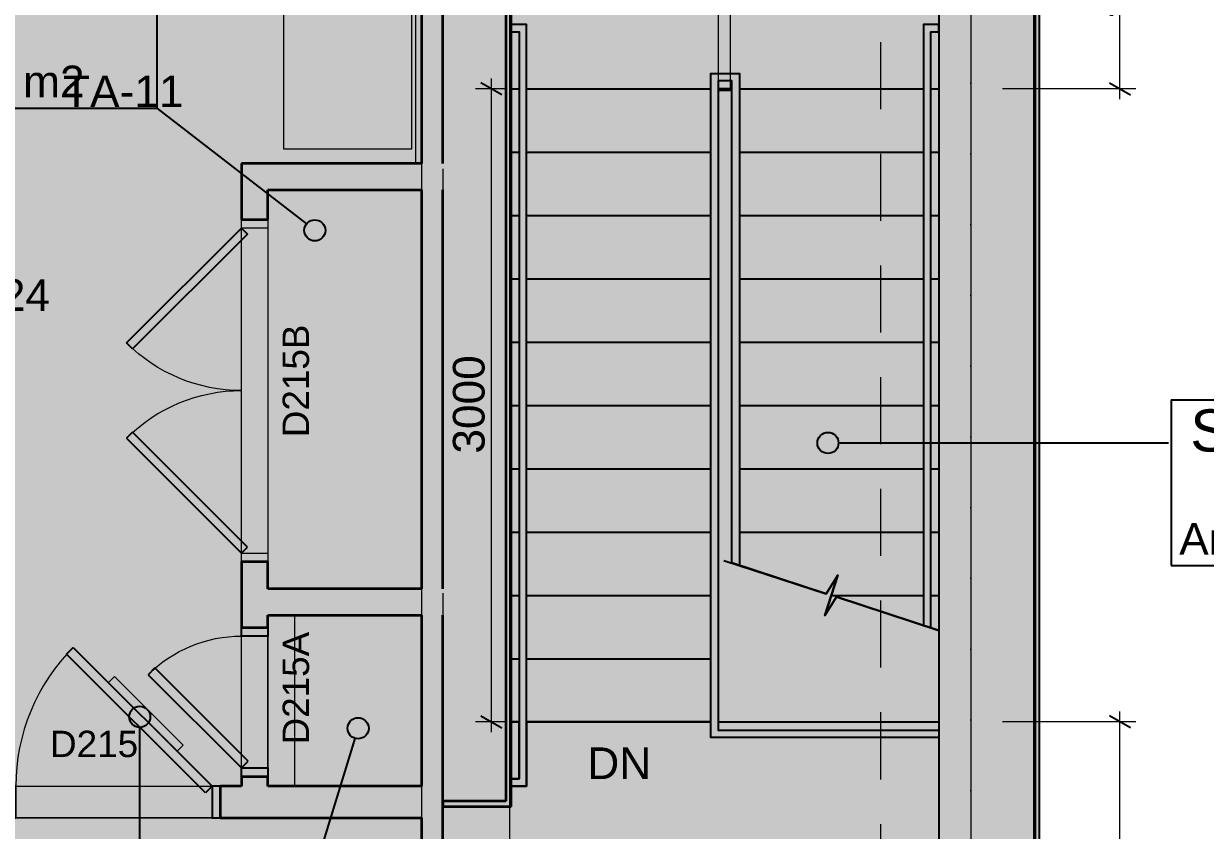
# Model space of a CAD drawing. Header units: millimetres. Extents: x -14278 to 103595, y -22378 to 34603.
# Drawn here: x 92406 to 98000, y -9831 to -6009 of the extents above; entities that cross this region are included whole.
import ezdxf
from ezdxf.enums import TextEntityAlignment as Align

# ---------------------------------------------------------------- set-up
doc = ezdxf.new("R2010")
doc.units = ezdxf.units.MM
doc.header["$MEASUREMENT"] = 0
for name, pattern in [('Dot & Dashed', [335.138881, 176.388884, -88.194442, 0, -70.555556]), ('Hidden Line', [195.611112, 141.111112, -54.5]), ('Long Dashed', [529.166651, 317.499995, -211.666656])]:
    doc.linetypes.add(name, pattern=pattern)
for name, color, linetype in [('A-Zz_20_10_90-T_TextFFEInternal', 7, 'Continuous'), ('A-Zz_60_50_80-P_MarkerSectionStairs', 7, 'Continuous'), ('New0', 7, 'Continuous'), ('NewA-Ee_25_10-M_WallsExternal', 7, 'Continuous'), ('NewA-Ee_25_10-M_WallsInternal', 7, 'Continuous'), ('NewA-Ee_30_10-M_Roofs', 7, 'Continuous'), ('NewA-Ee_30_40-M_Floors', 7, 'Continuous'), ('NewA-Ee_35_10-M_StairsInternal2D', 7, 'Continuous'), ('NewA-Ee_40_20-M_GeneralFFAndEInternalEquipment', 7, 'Continuous'), ('NewA-Ee_40_20-M_GeneralFFAndEInternalFixed', 7, 'Continuous'), ('NewA-Ee_40_20-M_GeneralFFAndEInternalMovable', 7, 'Continuous'), ('NewA-SL-M_SpacesInternal', 7, 'Continuous'), ('NewA-Ss_30_25-M_CeilingAndSoffitSystems', 7, 'Continuous'), ('NewA-Zz_20_10_90-T_TextFFEInternal', 7, 'Continuous'), ('NewA-Zz_20_10_90-T_TextStair', 7, 'Continuous'), ('NewA-Zz_20_20-D_DimensionDetail', 7, 'Continuous'), ('NewA-Zz_35_40_80-M_GridStructural', 7, 'Continuous'), ('NewA-Zz_50_10_90-P_BoundarySpace', 7, 'Continuous'), ('NewA-Zz_50_90_00-M_GrossInternal', 7, 'Continuous'), ('NewA-Zz_60_50_90-P_VoidOpening', 7, 'Continuous')]:
    doc.layers.add(name, color=color, linetype=linetype)
doc.styles.add('GENERATED_STYLE_1', font='')
doc.styles.get('GENERATED_STYLE_1').set_extended_font_data('Arial')
doc.dimstyles.new('GENERATED_STYLE__1', dxfattribs={"dimtxt": 150, "dimasz": 76, "dimexe": 0.18, "dimexo": 300, "dimgap": 0.09, "dimtad": 1, "dimdec": 0, "dimzin": 0, "dimdsep": 46, "dimtxsty": 'GENERATED_STYLE_1', "dimblk": 'ARROWHEAD_2', "dimblk1": 'ARROWHEAD_2', "dimblk2": 'ARROWHEAD_2', "dimcen": 0.09, "dimclrd": 6, "dimclre": 6, "dimclrt": 7, "dimazin": 0, "dimtfac": 1, "dimtdec": 4, "dimtmove": 0, "dimatfit": 3, "dimfxl": 0, "dimtolj": 1, "dimtzin": 0, "dimarcsym": 0})

# ---------------------------------------------------------------- blocks, each defined once
blk = doc.blocks.new('STAIR #2_218_29_2', base_point=(98534.6, -8144.1))
at = {"layer": 'NewA-SL-M_SpacesInternal', "color": 253, "linetype": 'Continuous', "lineweight": 13}
for p, q in [((94713.6, -5217.3), (94713.6, -9717.3)), ((96739.2, -5217.3), (94713.6, -5217.3)), ((96739.2, -11067), (96739.2, -5217.3)), ((94713.6, -9717.3), (94389.5, -9717.3)), ((94389.5, -9717.3), (94389.5, -11067)), ((94389.5, -11067), (96739.2, -11067))]:
    blk.add_line(p, q, dxfattribs=at)
at = {"layer": 'NewA-SL-M_SpacesInternal', "linetype": 'Continuous'}
for p, q in [((97838.5, -7790.6), (97838.5, -8104.8)), ((97838.5, -7790.6), (99230.7, -7790.6)), ((99230.7, -7790.6), (99230.7, -8104.8)), ((97838.5, -8104.8), (97838.5, -8340.6)), ((99230.7, -8104.8), (99230.7, -8340.6)), ((97838.5, -8340.6), (97838.5, -8576.3)), ((99230.7, -8340.6), (99230.7, -8576.3)), ((97838.5, -8576.3), (99230.7, -8576.3))]:
    blk.add_line(p, q, dxfattribs=at)
at = {"layer": 'NewA-SL-M_SpacesInternal', "color": 5, "lineweight": 70, "style": 'GENERATED_STYLE_1'}
for tag, height, p in [('ROOM_NAME', 200, (98534.6, -7836.3)), ('ROOM_NUMBER', 150, (98534.6, -8139.1)), ('adj_text', 150, (98534.6, -8374.8))]:
    blk.add_attdef(tag, text='', height=height, dxfattribs=at).set_placement(p, align=Align.TOP_CENTER)
blk = doc.blocks.new('Slab_29_2', base_point=(94289.5, -11216.8))
at = {"layer": 'NewA-Ee_30_40-M_Floors', "linetype": 'Continuous', "lineweight": 13}
blk.add_hatch(color=254, dxfattribs=at).paths.add_polyline_path([(94289.5, -11216.8), (94289.5, -4919.6), (96739.2, -4919.6), (96739.2, -2667.5), (62189.8, -2667.5), (62189.8, -11216.8)])
at = {"layer": 'NewA-Ee_30_40-M_Floors', "color": 6, "linetype": 'Continuous', "lineweight": 13, "flags": 128}
blk.add_lwpolyline([(94289.5, -11216.8), (62189.8, -11216.8), (62189.8, -2667.5), (96739.2, -2667.5), (96739.2, -4919.6), (94289.5, -4919.6)], close=True, dxfattribs=at)
blk = doc.blocks.new('BEDROOM_215_36_2', base_point=(91911.3, -3202.3))
at = {"layer": 'NewA-SL-M_SpacesInternal', "color": 253, "linetype": 'Continuous', "lineweight": 13}
for p, q in [((94289.5, -6670.9), (94289.5, -4819.6)), ((93437.1, -9621.9), (93437.1, -6670.9)), ((93437.1, -6670.9), (94289.5, -6670.9)), ((92159.1, -9621.9), (93437.1, -9621.9))]:
    blk.add_line(p, q, dxfattribs=at)
at = {"layer": 'NewA-SL-M_SpacesInternal', "color": 5, "lineweight": 70, "style": 'GENERATED_STYLE_1'}
for tag, height, p in [('ROOM_NAME', 200, (91911.3, -2894.4)), ('ROOM_NUMBER', 150, (91911.3, -3197.3)), ('adj_text', 150, (91911.3, -3433))]:
    blk.add_attdef(tag, text='', height=height, dxfattribs=at).set_placement(p, align=Align.TOP_CENTER)
blk = doc.blocks.new('HALL_217_37_2', base_point=(65773.5, -10381.3))
at = {"layer": 'NewA-SL-M_SpacesInternal', "color": 253, "linetype": 'Continuous', "lineweight": 13}
for p, q in [((94289.5, -9771.9), (66013.1, -9771.9)), ((94289.5, -11067), (94289.5, -9771.9))]:
    blk.add_line(p, q, dxfattribs=at)
at = {"layer": 'NewA-SL-M_SpacesInternal', "color": 5, "lineweight": 70, "style": 'GENERATED_STYLE_1'}
for tag, height, p in [('ROOM_NAME', 200, (65773.5, -10073.5)), ('ROOM_NUMBER', 150, (65773.5, -10376.3)), ('adj_text', 150, (65773.5, -10612.1))]:
    blk.add_attdef(tag, text='', height=height, dxfattribs=at).set_placement(p, align=Align.TOP_CENTER)
blk = doc.blocks.new('CUPBOARD 1_215B_56_2', base_point=(92094.3, -5976.8))
at = {"layer": 'NewA-SL-M_SpacesInternal', "linetype": 'Continuous'}
for p, q in [((91152.6, -5623.2), (91152.6, -5937.5)), ((91152.6, -5623.2), (93035.9, -5623.2)), ((93035.9, -5623.2), (93035.9, -5937.5)), ((91152.6, -5937.5), (91152.6, -6173.2)), ((93035.9, -5937.5), (93035.9, -6173.2)), ((91152.6, -6173.2), (91152.6, -6409)), ((93035.9, -6173.2), (93035.9, -6409)), ((91152.6, -6409), (93035.9, -6409))]:
    blk.add_line(p, q, dxfattribs=at)
at = {"layer": 'NewA-SL-M_SpacesInternal', "color": 253, "linetype": 'Continuous', "lineweight": 13}
for p, q in [((93562.1, -6795.9), (93562.1, -8686.3)), ((94289.5, -6795.9), (93562.1, -6795.9)), ((94289.5, -8686.3), (94289.5, -6795.9)), ((93562.1, -8686.3), (94289.5, -8686.3))]:
    blk.add_line(p, q, dxfattribs=at)
at = {"layer": 'NewA-SL-M_SpacesInternal', "color": 5, "lineweight": 70, "style": 'GENERATED_STYLE_1'}
for tag, height, p in [('ROOM_NAME', 200, (92094.3, -5669)), ('ROOM_NUMBER', 150, (92094.3, -5971.8)), ('adj_text', 150, (92094.3, -6207.5))]:
    blk.add_attdef(tag, text='', height=height, dxfattribs=at).set_placement(p, align=Align.TOP_CENTER)
blk = doc.blocks.new('CUPBOARD 2_215A_61_2', base_point=(92838, -10385.8))
at = {"layer": 'NewA-SL-M_SpacesInternal', "color": 253, "linetype": 'Continuous', "lineweight": 13}
for p, q in [((93562.1, -8811.3), (93562.1, -9621.9)), ((94289.5, -8811.3), (93562.1, -8811.3)), ((94289.5, -9621.9), (94289.5, -8811.3)), ((93562.1, -9621.9), (94289.5, -9621.9))]:
    blk.add_line(p, q, dxfattribs=at)
at = {"layer": 'NewA-SL-M_SpacesInternal', "linetype": 'Continuous'}
for p, q in [((91896.4, -10032.2), (91896.4, -10346.5)), ((91896.4, -10032.2), (93779.6, -10032.2)), ((93779.6, -10032.2), (93779.6, -10346.5)), ((91896.4, -10346.5), (91896.4, -10582.2)), ((93779.6, -10346.5), (93779.6, -10582.2)), ((91896.4, -10582.2), (91896.4, -10817.9)), ((93779.6, -10582.2), (93779.6, -10817.9)), ((91896.4, -10817.9), (93779.6, -10817.9))]:
    blk.add_line(p, q, dxfattribs=at)
at = {"layer": 'NewA-SL-M_SpacesInternal', "color": 5, "lineweight": 70, "style": 'GENERATED_STYLE_1'}
for tag, height, p in [('ROOM_NAME', 200, (92838, -10077.9)), ('ROOM_NUMBER', 150, (92838, -10380.8)), ('adj_text', 150, (92838, -10616.5))]:
    blk.add_attdef(tag, text='', height=height, dxfattribs=at).set_placement(p, align=Align.TOP_CENTER)
blk = doc.blocks.new('Slab_45_2', base_point=(90386.5, -2667.5))
at = {"layer": 'NewA-Ss_30_25-M_CeilingAndSoffitSystems', "linetype": 'Continuous', "lineweight": 0}
blk.add_hatch(color=255, dxfattribs=at).paths.add_polyline_path([(90386.5, -2667.5), (90386.5, -6670.9), (92159.1, -6670.9), (92159.1, -9621.9), (93437.1, -9621.9), (93437.1, -6670.9), (94263.2, -6670.9), (94263.2, -4819.6), (96739.2, -4819.6), (96739.2, -2667.5)])
at = {"layer": 'NewA-Ss_30_25-M_CeilingAndSoffitSystems', "color": 6, "linetype": 'Continuous', "lineweight": 13, "flags": 128}
blk.add_lwpolyline([(90386.5, -2667.5), (90386.5, -6670.9), (92159.1, -6670.9), (92159.1, -9621.9), (93437.1, -9621.9), (93437.1, -6670.9), (94263.2, -6670.9), (94263.2, -4819.6), (96739.2, -4819.6), (96739.2, -2667.5)], close=True, dxfattribs=at)
blk = doc.blocks.new('Slab_46_2', base_point=(94289.5, -11067))
at = {"layer": 'NewA-Ss_30_25-M_CeilingAndSoffitSystems', "linetype": 'Continuous', "lineweight": 0}
blk.add_hatch(color=255, dxfattribs=at).paths.add_polyline_path([(94289.5, -11067), (94289.5, -9771.9), (66013.1, -9771.9), (66013.1, -7311.2), (64712.5, -7311.2), (64712.5, -11072.4)])
at = {"layer": 'NewA-Ss_30_25-M_CeilingAndSoffitSystems', "color": 6, "linetype": 'Continuous', "lineweight": 13, "flags": 128}
blk.add_lwpolyline([(94289.5, -11067), (64712.5, -11072.4), (64712.5, -7311.2), (66013.1, -7311.2), (66013.1, -9771.9), (94289.5, -9771.9)], close=True, dxfattribs=at)
blk = doc.blocks.new('Slab_47_2', base_point=(96739.2, -11067))
at = {"layer": 'NewA-Ss_30_25-M_CeilingAndSoffitSystems', "linetype": 'Continuous', "lineweight": 0}
blk.add_hatch(color=255, dxfattribs=at).paths.add_polyline_path([(96739.2, -11067), (96739.2, -5217.3), (94707.7, -5217.3), (94707.7, -9939.7), (94389.5, -9939.7), (94389.5, -11067)])
at = {"layer": 'NewA-Ss_30_25-M_CeilingAndSoffitSystems', "color": 6, "linetype": 'Continuous', "lineweight": 13, "flags": 128}
blk.add_lwpolyline([(96739.2, -11067), (94389.5, -11067), (94389.5, -9939.7), (94707.7, -9939.7), (94707.7, -5217.3), (96739.2, -5217.3)], close=True, dxfattribs=at)
blk = doc.blocks.new('Slab_49_2', base_point=(95695.7, -5217.3))
at = {"layer": 'NewA-Ee_30_40-M_Floors', "linetype": 'Continuous', "lineweight": 13}
blk.add_hatch(color=254, dxfattribs=at).paths.add_polyline_path([(95695.7, -5217.3), (95695.7, -6327.4), (95751.2, -6327.4), (95751.2, -5217.3)])
at = {"layer": 'NewA-Ee_30_40-M_Floors', "color": 6, "linetype": 'Continuous', "lineweight": 13, "flags": 128}
blk.add_lwpolyline([(95695.7, -5217.3), (95751.2, -5217.3), (95751.2, -6327.4), (95695.7, -6327.4)], close=True, dxfattribs=at)
blk = doc.blocks.new('Slab_55_2', base_point=(94289.5, -6795.9))
at = {"layer": 'NewA-Ss_30_25-M_CeilingAndSoffitSystems', "linetype": 'Continuous', "lineweight": 0}
blk.add_hatch(color=255, dxfattribs=at).paths.add_polyline_path([(94289.5, -6795.9), (93562.1, -6795.9), (93562.1, -8686.3), (94289.5, -8686.3)])
at = {"layer": 'NewA-Ss_30_25-M_CeilingAndSoffitSystems', "color": 6, "linetype": 'Continuous', "lineweight": 13, "flags": 128}
blk.add_lwpolyline([(94289.5, -6795.9), (93562.1, -6795.9), (93562.1, -8686.3), (94289.5, -8686.3)], close=True, dxfattribs=at)
blk = doc.blocks.new('Slab_56_2', base_point=(93562.1, -8811.3))
at = {"layer": 'NewA-Ss_30_25-M_CeilingAndSoffitSystems', "linetype": 'Continuous', "lineweight": 0}
blk.add_hatch(color=255, dxfattribs=at).paths.add_polyline_path([(93562.1, -8811.3), (93562.1, -9621.9), (94289.5, -9621.9), (94289.5, -8811.3)])
at = {"layer": 'NewA-Ss_30_25-M_CeilingAndSoffitSystems', "color": 6, "linetype": 'Continuous', "lineweight": 13, "flags": 128}
blk.add_lwpolyline([(93562.1, -8811.3), (94289.5, -8811.3), (94289.5, -9621.9), (93562.1, -9621.9)], close=True, dxfattribs=at)
blk = doc.blocks.new('Wall_70_2', base_point=(96889.5, -2517.3))
at = {"layer": 'NewA-Ee_25_10-M_WallsExternal', "linetype": 'Continuous', "lineweight": 13}
for points in [[(96889.5, -2517.3), (96889.5, -11217.3), (97189.6, -11517.3), (97189.6, -2217.2)], [(97194.3, -2212.5), (97194.3, -11522.1), (97214.4, -11542.2), (97214.4, -2192.3)], [(96819.1, -2587.6), (96819.1, -11146.9), (96889.5, -11217.3), (96889.5, -2517.3)], [(96755.6, -2651.1), (96755.6, -11083.4), (96819.1, -11146.9), (96819.1, -2587.6)], [(96739.2, -2667.5), (96739.2, -11067), (96755.6, -11083.4), (96755.6, -2651.1)]]:
    blk.add_hatch(color=6, dxfattribs=at).paths.add_polyline_path(points)
at = {"layer": 'NewA-Ee_25_10-M_WallsExternal', "color": 92, "linetype": 'Continuous', "lineweight": 35}
blk.add_line((97189.6, -2217.2), (97189.6, -11517.3), dxfattribs=at)
at = {"layer": 'NewA-Ee_25_10-M_WallsExternal', "linetype": 'Continuous'}
blk.add_line((97194.3, -2212.5), (97194.3, -11522.1), dxfattribs=at)
at = {"layer": 'NewA-Ee_25_10-M_WallsExternal', "linetype": 'Continuous', "flags": 128}
for points in [[(97214.4, -11542.2), (97214.4, -2192.3)], [(96739.2, -4919.6), (96739.2, -11067)]]:
    blk.add_lwpolyline(points, dxfattribs=at)
blk = doc.blocks.new('Door 19_8')
at = {"layer": 'NewA-Ee_25_10-M_WallsInternal', "linetype": 'Continuous', "lineweight": 13}
for points in [[(-192.6, 657.6), (-224.4, 625.8), (433.2, -31.8), (465, 0)], [(-465, -150), (-465, 0), (-505, 0), (-505, -150)], [(505, -150), (505, 0), (465, 0), (465, -150)]]:
    blk.add_hatch(color=255, dxfattribs=at).paths.add_polyline_path(points)
at = {"layer": 'NewA-Ee_25_10-M_WallsInternal', "linetype": 'Continuous'}
for p, q in [((-224.4, 625.8), (-192.6, 657.6)), ((433.2, -31.8), (-224.4, 625.8)), ((-192.6, 657.6), (465, 0)), ((-465, 0), (-505, 0)), ((-505, 0), (-505, -150)), ((-465, -150), (-465, 0)), ((465, 0), (433.2, -31.8)), ((505, 0), (465, 0)), ((465, 0), (465, -150)), ((505, -150), (505, 0)), ((-505, -150), (-465, -150)), ((465, -150), (505, -150))]:
    blk.add_line(p, q, dxfattribs=at)
at = {"layer": 'NewA-Ee_25_10-M_WallsInternal', "color": 92, "linetype": 'Continuous', "lineweight": 35}
for p, q in [((-505, -150), (-505, 0)), ((505, -150), (505, 0))]:
    blk.add_line(p, q, dxfattribs=at)
at = {"layer": 'NewA-Ee_25_10-M_WallsInternal', "color": 6, "linetype": 'Continuous', "lineweight": 13}
blk.add_arc((465, 0), 930, 135, 180, dxfattribs=at)
blk = doc.blocks.new('D Marker 19')
at = {"layer": 'NewA-Ee_25_10-M_WallsInternal', "style": 'GENERATED_STYLE_1'}
blk.add_attdef('AC_WIDO_ID', text='', height=125, dxfattribs=at).set_placement((-262.1, 94.8), align=Align.BOTTOM_LEFT)
blk = doc.blocks.new('Wall_85_2', base_point=(66013.1, -9771.9))
at = {"layer": 'NewA-Ee_25_10-M_WallsInternal', "linetype": 'Continuous', "lineweight": 13}
blk.add_hatch(color=6, dxfattribs=at).paths.add_polyline_path([(93338.4, -9771.9), (94289.5, -9771.9), (94289.5, -9621.9), (93338.4, -9621.9)])
at = {"layer": 'NewA-Ee_25_10-M_WallsInternal', "color": 92, "linetype": 'Continuous', "lineweight": 35}
blk.add_line((93338.4, -9771.9), (93338.4, -9621.9), dxfattribs=at)
at = {"layer": 'NewA-Ee_25_10-M_WallsInternal', "color": 92, "linetype": 'Continuous', "lineweight": 35, "flags": 128}
for points in [[(93437.1, -9621.9), (93338.4, -9621.9)], [(94289.5, -9621.9), (93562.1, -9621.9)], [(93338.4, -9771.9), (94289.5, -9771.9)]]:
    blk.add_lwpolyline(points, dxfattribs=at)
at = {"layer": 'NewA-Ee_25_10-M_WallsInternal', "linetype": 'Continuous', "zscale": 1000}
blk.add_blockref('Door 19_8', (92833.4, -9621.9), dxfattribs=at)
at = {"layer": 'NewA-Ee_25_10-M_WallsInternal'}
ref = blk.add_blockref('D Marker 19', (92833.4, -9621.9), dxfattribs=at)
ref.add_attrib('AC_WIDO_ID', 'D215', dxfattribs={"color": 7, "height": 125, "style": 'GENERATED_STYLE_1'}).set_placement((92530.5, -9521.4), align=Align.BOTTOM_LEFT)
blk = doc.blocks.new('Wall_86_2', base_point=(94389.5, -6670.9))
at = {"layer": 'NewA-Ee_25_10-M_WallsInternal', "linetype": 'Continuous', "lineweight": 13}
blk.add_hatch(color=6, dxfattribs=at).paths.add_polyline_path([(93437.1, -6670.9), (93562.1, -6795.9), (94289.5, -6795.9), (94289.5, -6670.9)])
at = {"layer": 'NewA-Ee_25_10-M_WallsInternal', "color": 92, "linetype": 'Continuous', "lineweight": 35, "flags": 128}
for points in [[(94289.5, -6670.9), (93437.1, -6670.9)], [(93562.1, -6795.9), (94289.5, -6795.9)]]:
    blk.add_lwpolyline(points, dxfattribs=at)
blk = doc.blocks.new('Door 19_11')
at = {"layer": 'NewA-Ee_25_10-M_WallsInternal', "linetype": 'Continuous', "lineweight": 13}
for points in [[(-129.4, 441.9), (-161.3, 410.1), (280.7, -31.8), (312.5, 0)], [(-312.5, -125), (-312.5, 0), (-352.5, 0), (-352.5, -125)], [(352.5, -125), (352.5, 0), (312.5, 0), (312.5, -125)]]:
    blk.add_hatch(color=255, dxfattribs=at).paths.add_polyline_path(points)
at = {"layer": 'NewA-Ee_25_10-M_WallsInternal', "linetype": 'Continuous'}
for p, q in [((-161.3, 410.1), (-129.4, 441.9)), ((280.7, -31.8), (-161.3, 410.1)), ((-129.4, 441.9), (312.5, 0)), ((-312.5, 0), (-352.5, 0)), ((-352.5, 0), (-352.5, -125)), ((-312.5, -125), (-312.5, 0)), ((312.5, 0), (280.7, -31.8)), ((352.5, 0), (312.5, 0)), ((312.5, 0), (312.5, -125)), ((352.5, -125), (352.5, 0)), ((-352.5, -125), (-312.5, -125)), ((312.5, -125), (352.5, -125))]:
    blk.add_line(p, q, dxfattribs=at)
at = {"layer": 'NewA-Ee_25_10-M_WallsInternal', "color": 92, "linetype": 'Continuous', "lineweight": 35}
for p, q in [((-352.5, 0), (-352.5, -125)), ((352.5, 0), (352.5, -125))]:
    blk.add_line(p, q, dxfattribs=at)
at = {"layer": 'NewA-Ee_25_10-M_WallsInternal', "color": 6, "linetype": 'Continuous', "lineweight": 13}
blk.add_arc((312.5, 0), 625, 135, 180, dxfattribs=at)
blk = doc.blocks.new('Double Door 19')
at = {"layer": 'NewA-Ee_25_10-M_WallsInternal', "linetype": 'Continuous', "lineweight": 13}
for points in [[(-225.5, 544.5), (-770, 0), (-741.7, -28.3), (-197.2, 516.2)], [(225.5, 544.5), (197.2, 516.2), (741.7, -28.3), (770, 0)]]:
    blk.add_hatch(color=255, dxfattribs=at).paths.add_polyline_path(points)
at = {"layer": 'NewA-Ee_25_10-M_WallsInternal', "linetype": 'Continuous', "lineweight": 0}
for points in [[(-770, -125), (-770, 0), (-810, 0), (-810, -125)], [(810, -125), (810, 0), (770, 0), (770, -125)]]:
    blk.add_hatch(color=255, dxfattribs=at).paths.add_polyline_path(points)
at = {"layer": 'NewA-Ee_25_10-M_WallsInternal', "linetype": 'Continuous'}
for p, q in [((-225.5, 544.5), (-770, 0)), ((-741.7, -28.3), (-197.2, 516.2)), ((-197.2, 516.2), (-225.5, 544.5)), ((197.2, 516.2), (225.5, 544.5)), ((741.7, -28.3), (197.2, 516.2)), ((225.5, 544.5), (770, 0)), ((-770, 0), (-741.7, -28.3)), ((770, 0), (741.7, -28.3))]:
    blk.add_line(p, q, dxfattribs=at)
at = {"layer": 'NewA-Ee_25_10-M_WallsInternal', "color": 24, "linetype": 'Continuous', "lineweight": 13}
for p, q in [((-770, 0), (-810, 0)), ((-810, 0), (-810, -125)), ((-770, -125), (-770, 0)), ((810, 0), (770, 0)), ((770, 0), (770, -125)), ((810, -125), (810, 0)), ((-810, -125), (-770, -125)), ((770, -125), (810, -125))]:
    blk.add_line(p, q, dxfattribs=at)
at = {"layer": 'NewA-Ee_25_10-M_WallsInternal', "color": 92, "linetype": 'Continuous', "lineweight": 35}
for p, q in [((-810, 0), (-810, -125)), ((810, 0), (810, -125))]:
    blk.add_line(p, q, dxfattribs=at)
at = {"layer": 'NewA-Ee_25_10-M_WallsInternal', "color": 6, "linetype": 'Continuous', "lineweight": 13}
for centre, start, end in [((-770, 0), 0, 45), ((770, 0), 135, 180)]:
    blk.add_arc(centre, 770, start, end, dxfattribs=at)
blk = doc.blocks.new('Wall_111_2', base_point=(93437.1, -6670.9))
at = {"layer": 'NewA-Ee_25_10-M_WallsInternal', "linetype": 'Continuous', "lineweight": 13}
for points in [[(93437.1, -6670.9), (93437.1, -6937.1), (93562.1, -6937.1), (93562.1, -6795.9)], [(93437.1, -8870.4), (93562.1, -8870.4), (93562.1, -8557.1), (93437.1, -8557.1)], [(93437.1, -9621.9), (93562.1, -9621.9), (93562.1, -9575.4), (93437.1, -9575.4)]]:
    blk.add_hatch(color=6, dxfattribs=at).paths.add_polyline_path(points)
at = {"layer": 'NewA-Ee_25_10-M_WallsInternal', "color": 92, "linetype": 'Continuous', "lineweight": 35}
for p, q in [((93437.1, -6937.1), (93562.1, -6937.1)), ((93437.1, -8557.1), (93562.1, -8557.1)), ((93437.1, -8870.4), (93562.1, -8870.4)), ((93437.1, -9575.4), (93562.1, -9575.4))]:
    blk.add_line(p, q, dxfattribs=at)
at = {"layer": 'NewA-Ee_25_10-M_WallsInternal', "color": 92, "linetype": 'Continuous', "lineweight": 35, "flags": 128}
for points in [[(93437.1, -6670.9), (93437.1, -6937.1)], [(93562.1, -6937.1), (93562.1, -6795.9)], [(93437.1, -8557.1), (93437.1, -8870.4)], [(93562.1, -8686.3), (93562.1, -8557.1)], [(93562.1, -8870.4), (93562.1, -8811.3)], [(93437.1, -9575.4), (93437.1, -9621.9)], [(93562.1, -9621.9), (93562.1, -9575.4)]]:
    blk.add_lwpolyline(points, dxfattribs=at)
at = {"layer": 'NewA-Ee_25_10-M_WallsInternal', "linetype": 'Continuous', "xscale": -1, "zscale": 1000, "rotation": 90}
for name, p in [('Double Door 19', (93437.1, -7747.1)), ('Door 19_11', (93437.1, -9222.9))]:
    blk.add_blockref(name, p, dxfattribs=at)
at = {"layer": 'NewA-Ee_25_10-M_WallsInternal'}
ref = blk.add_blockref('D Marker 19', (93562.1, -7747.1), dxfattribs=dict(at, rotation=270))
ref.add_attrib('AC_WIDO_ID', 'D215B', dxfattribs={"color": 7, "height": 125, "rotation": 90, "style": 'GENERATED_STYLE_1'}).set_placement((93794.3, -7968.4), align=Align.BOTTOM_LEFT)
ref = blk.add_blockref('D Marker 19', (93562.1, -9222.9), dxfattribs=dict(at, rotation=270))
ref.add_attrib('AC_WIDO_ID', 'D215A', dxfattribs={"color": 7, "height": 125, "rotation": 90, "style": 'GENERATED_STYLE_1'}).set_placement((93794.3, -9424.1), align=Align.BOTTOM_LEFT)
blk = doc.blocks.new('Wall_112_2', base_point=(93437.1, -8686.3))
at = {"layer": 'NewA-Ee_25_10-M_WallsInternal', "linetype": 'Continuous', "lineweight": 13}
blk.add_hatch(color=6, dxfattribs=at).paths.add_polyline_path([(93562.1, -8686.3), (93562.1, -8811.3), (94289.5, -8811.3), (94289.5, -8686.3)])
at = {"layer": 'NewA-Ee_25_10-M_WallsInternal', "color": 92, "linetype": 'Continuous', "lineweight": 35, "flags": 128}
for points in [[(94289.5, -8686.3), (93562.1, -8686.3)], [(93562.1, -8811.3), (94289.5, -8811.3)]]:
    blk.add_lwpolyline(points, dxfattribs=at)
blk = doc.blocks.new('Wall_113_2', base_point=(94289.5, -11217.3))
at = {"layer": 'NewA-Ee_25_10-M_WallsInternal', "linetype": 'Continuous', "lineweight": 13}
blk.add_hatch(color=6, dxfattribs=at).paths.add_polyline_path([(94389.5, -4919.6), (94289.5, -4819.6), (94289.5, -10012.2), (94389.5, -10012.2)])
at = {"layer": 'NewA-Ee_25_10-M_WallsInternal', "color": 92, "linetype": 'Continuous', "lineweight": 35, "flags": 128}
for points in [[(94289.5, -4819.6), (94289.5, -6670.9)], [(94389.5, -6670.9), (94389.5, -4919.6)], [(94289.5, -6795.9), (94289.5, -8686.3)], [(94389.5, -8686.3), (94389.5, -6795.9)], [(94289.5, -8811.3), (94289.5, -9621.9)], [(94389.5, -10012.2), (94389.5, -8811.3)], [(94289.5, -9771.9), (94289.5, -10012.2)]]:
    blk.add_lwpolyline(points, dxfattribs=at)
blk = doc.blocks.new('Wall_134_2', base_point=(94713.6, -5217.3))
at = {"layer": 'NewA-Ee_25_10-M_WallsInternal', "linetype": 'Continuous', "lineweight": 13}
blk.add_hatch(color=6, dxfattribs=at).paths.add_polyline_path([(94688.6, -5192.3), (94688.6, -9692.3), (94713.6, -9717.3), (94713.6, -5217.3)])
at = {"layer": 'NewA-Ee_25_10-M_WallsInternal', "color": 92, "linetype": 'Continuous', "lineweight": 35, "flags": 128}
for points in [[(94688.6, -5192.3), (94688.6, -9692.3)], [(94713.6, -9717.3), (94713.6, -5217.3)]]:
    blk.add_lwpolyline(points, dxfattribs=at)
blk = doc.blocks.new('Wall_135_2', base_point=(94713.6, -9717.3))
at = {"layer": 'NewA-Ee_25_10-M_WallsInternal', "linetype": 'Continuous', "lineweight": 13}
blk.add_hatch(color=6, dxfattribs=at).paths.add_polyline_path([(94688.6, -9692.3), (94389.5, -9692.3), (94389.5, -9717.3), (94713.6, -9717.3)])
at = {"layer": 'NewA-Ee_25_10-M_WallsInternal', "color": 92, "linetype": 'Continuous', "lineweight": 35, "flags": 128}
for points in [[(94688.6, -9692.3), (94389.5, -9692.3)], [(94389.5, -9692.3), (94389.5, -9717.3)], [(94389.5, -9717.3), (94713.6, -9717.3)]]:
    blk.add_lwpolyline(points, dxfattribs=at)
blk = doc.blocks.new('Standard grid marker')
at = {"layer": 'NewA-Zz_35_40_80-M_GridStructural', "color": 6, "linetype": 'Dot & Dashed', "lineweight": 13}
blk.add_line((1000, 0), (18130.8, 0), dxfattribs=at)
at = {"layer": 'NewA-Zz_35_40_80-M_GridStructural', "style": 'GENERATED_STYLE_1'}
blk.add_attdef('AC_MarkerText_1', text='', height=250, rotation=90, dxfattribs=at).set_placement((-250, 14.3), align=Align.MIDDLE_CENTER)
blk = doc.blocks.new('Standard grid marker_3')
at = {"layer": 'NewA-Zz_35_40_80-M_GridStructural', "color": 6, "linetype": 'Dot & Dashed', "lineweight": 13}
blk.add_line((0, 0), (19130.8, 0), dxfattribs=at)
blk = doc.blocks.new('Wardrobe 19')
at = {"layer": 'NewA-Ee_40_20-M_GeneralFFAndEInternalMovable', "color": 1, "linetype": 'Continuous', "lineweight": 18}
for p, q in [((1059.4, 604.8), (0, 604.8)), ((0, 604.8), (0, 0)), ((1059.4, 0), (1059.4, 604.8)), ((0, 0), (1059.4, 0))]:
    blk.add_line(p, q, dxfattribs=at)
blk = doc.blocks.new('Shelves 20')
at = {"layer": 'NewA-Ee_40_20-M_GeneralFFAndEInternalFixed', "color": 6, "linetype": 'Continuous', "lineweight": 13}
for p, q in [((405.4, 0), (-405.4, 0)), ((405.4, -600), (405.4, 0)), ((-405.4, 0), (-405.4, -600)), ((-405.4, -600), (405.4, -600))]:
    blk.add_line(p, q, dxfattribs=at)
blk = doc.blocks.new('Mirror 19_4')
at = {"layer": 'NewA-Ee_40_20-M_GeneralFFAndEInternalEquipment', "color": 1, "linetype": 'Continuous', "lineweight": 18}
for p, q in [((460, 40), (0, 40)), ((0, 40), (0, 0)), ((460, 40), (0, 40)), ((0, 40), (0, 0)), ((0, 0), (460, 0)), ((0, 0), (460, 0)), ((460, 0), (460, 40)), ((460, 0), (460, 40))]:
    blk.add_line(p, q, dxfattribs=at)
blk = doc.blocks.new('Beam_16_2', base_point=(96889.5, -11217.3))
at = {"layer": 'NewA-Ee_30_10-M_Roofs', "color": 6, "linetype": 'Hidden Line', "lineweight": 13}
blk.add_line((96889.5, -2517.3), (96889.5, -11217.3), dxfattribs=at)
blk = doc.blocks.new('Line_64_2', base_point=(96213.6, -7995.3))
at = {"layer": 'NewA-Zz_50_10_90-P_BoundarySpace', "linetype": 'Continuous'}
blk.add_hatch(color=256, dxfattribs=at).paths.add_polyline_path([(96263.6, -7995.3), (96259.8, -7976.2), (96248.9, -7959.9), (96232.7, -7949.1), (96213.6, -7945.3), (96194.5, -7949.1), (96178.2, -7959.9), (96167.4, -7976.2), (96163.6, -7995.3), (96167.4, -8014.4), (96178.2, -8030.7), (96194.5, -8041.5), (96213.6, -8045.3), (96232.7, -8041.5), (96248.9, -8030.7), (96259.8, -8014.4)])
blk.add_line((96263.6, -7995.3), (97825.4, -7995.3), dxfattribs=at)
blk.add_circle((96213.6, -7995.3), 50, dxfattribs=at)
blk = doc.blocks.new('Line_132_2', base_point=(92955.5, -9977.4))
at = {"layer": 'NewA-Zz_20_10_90-T_TextFFEInternal', "linetype": 'Continuous'}
blk.add_hatch(color=256, dxfattribs=at).paths.add_polyline_path([(93005.5, -9293.1), (93001.7, -9274), (92990.9, -9257.7), (92974.7, -9246.9), (92955.5, -9243.1), (92936.4, -9246.9), (92920.2, -9257.7), (92909.3, -9274), (92905.5, -9293.1), (92909.3, -9312.2), (92920.2, -9328.4), (92936.4, -9339.3), (92955.5, -9343.1), (92974.7, -9339.3), (92990.9, -9328.4), (93001.7, -9312.2)])
blk.add_line((92955.5, -9977.4), (92955.5, -9343.1), dxfattribs=at)
blk.add_circle((92955.5, -9293.1), 50, dxfattribs=at)
blk = doc.blocks.new('Line_177_2', base_point=(93779.6, -10032.2))
at = {"layer": 'NewA-Zz_50_10_90-P_BoundarySpace', "linetype": 'Continuous'}
blk.add_hatch(color=256, dxfattribs=at).paths.add_polyline_path([(94039.2, -9347.3), (94035.4, -9328.1), (94024.6, -9311.9), (94008.3, -9301.1), (93989.2, -9297.3), (93970.1, -9301.1), (93953.8, -9311.9), (93943, -9328.1), (93939.2, -9347.3), (93943, -9366.4), (93953.8, -9382.6), (93970.1, -9393.5), (93989.2, -9397.3), (94008.3, -9393.5), (94024.6, -9382.6), (94035.4, -9366.4)])
blk.add_line((93779.6, -10032.2), (93974.6, -9395.1), dxfattribs=at)
blk.add_circle((93989.2, -9347.3), 50, dxfattribs=at)
blk = doc.blocks.new('Line_185_2', base_point=(93035.9, -6409))
at = {"layer": 'NewA-Zz_50_10_90-P_BoundarySpace', "linetype": 'Continuous'}
blk.add_hatch(color=256, dxfattribs=at).paths.add_polyline_path([(93834.2, -6988.2), (93830.4, -6969), (93819.5, -6952.8), (93803.3, -6942), (93784.2, -6938.2), (93765, -6942), (93748.8, -6952.8), (93738, -6969), (93734.2, -6988.2), (93738, -7007.3), (93748.8, -7023.5), (93765, -7034.4), (93784.2, -7038.2), (93803.3, -7034.4), (93819.5, -7023.5), (93830.4, -7007.3)])
blk.add_line((93035.9, -6409), (93744.6, -6957.6), dxfattribs=at)
blk.add_circle((93784.2, -6988.2), 50, dxfattribs=at)
blk = doc.blocks.new('*D1045', base_point=(62039.5, -17767.3))
at = {"layer": 'NewA-Zz_20_20-D_DimensionDetail', "linetype": 'Continuous'}
for p, q in [((97646, -5246.1), (97546, -5188.4)), ((97546, -6288.4), (97646, -6346.1))]:
    blk.add_line(p, q, dxfattribs=at)
at = {"layer": 'NewA-Zz_20_20-D_DimensionDetail', "color": 6, "linetype": 'Continuous', "lineweight": 13}
for p, q in [((97596, -5217.3), (97596, -5168.4)), ((97671, -5217.3), (97039.2, -5217.3)), ((97596, -6317.3), (97596, -5217.3)), ((97671, -6317.3), (97039.2, -6317.3)), ((97596, -6366.2), (97596, -6317.3))]:
    blk.add_line(p, q, dxfattribs=at)
at = {"layer": 'NewA-Zz_20_20-D_DimensionDetail', "insert": (97566, -5988.4), "char_height": 150, "attachment_point": 7, "rotation": 90, "style": 'GENERATED_STYLE_1'}
blk.add_mtext('\\A1;{\\fArial|b0|i0|c0|p34;1100}', dxfattribs=at)
blk = doc.blocks.new('ARROWHEAD_2')
at = {"color": 0, "linetype": 'Continuous', "lineweight": 0}
for p, q in [((0, 0), (-1, 0)), ((-0.378, -0.655), (0.378, 0.655))]:
    blk.add_line(p, q, dxfattribs=at)
blk = doc.blocks.new('*D1046', base_point=(62039.5, -17767.3))
at = {"layer": 'NewA-Zz_20_20-D_DimensionDetail', "color": 6, "linetype": 'Continuous', "lineweight": 13}
for p, q in [((94695, -6317.3), (94545, -6317.3)), ((94620, -6317.3), (94620, -6268.4)), ((94620, -9317.1), (94620, -6317.3)), ((94695, -9317.1), (94545, -9317.1)), ((94620, -9366), (94620, -9317.1))]:
    blk.add_line(p, q, dxfattribs=at)
at = {"layer": 'NewA-Zz_20_20-D_DimensionDetail', "linetype": 'Continuous'}
for p, q in [((94670, -6346.1), (94570, -6288.4)), ((94570, -9288.2), (94670, -9346))]:
    blk.add_line(p, q, dxfattribs=at)
at = {"layer": 'NewA-Zz_20_20-D_DimensionDetail', "insert": (94590, -8046), "char_height": 150, "attachment_point": 7, "rotation": 90, "style": 'GENERATED_STYLE_1'}
blk.add_mtext('\\A1;{\\fArial|b0|i0|c0|p34;3000}', dxfattribs=at)
blk = doc.blocks.new('*D1048', base_point=(62039.5, -17767.3))
at = {"layer": 'NewA-Zz_20_20-D_DimensionDetail', "color": 6, "linetype": 'Continuous', "lineweight": 13}
for p, q in [((97596, -9317.1), (97596, -9268.2)), ((97671, -9317.1), (97039.2, -9317.1)), ((97596, -11067), (97596, -9317.1)), ((97671, -11067), (97039.2, -11067))]:
    blk.add_line(p, q, dxfattribs=at)
at = {"layer": 'NewA-Zz_20_20-D_DimensionDetail', "linetype": 'Continuous'}
for p, q in [((97646, -9346), (97546, -9288.2)), ((97546, -11038.1), (97646, -11095.8))]:
    blk.add_line(p, q, dxfattribs=at)
at = {"layer": 'NewA-Zz_20_20-D_DimensionDetail', "insert": (97566, -10420.8), "char_height": 150, "attachment_point": 7, "rotation": 90, "style": 'GENERATED_STYLE_1'}
blk.add_mtext('\\A1;{\\fArial|b0|i0|c0|p34;1750}', dxfattribs=at)
blk = doc.blocks.new('Cutting Plane_20_2', base_point=(96464.1, -13035.2))
at = {"layer": 'A-Zz_60_50_80-P_MarkerSectionStairs', "color": 6, "linetype": 'Long Dashed', "lineweight": 13}
blk.add_line((96464.1, -12235.2), (96464.1, -1567.3), dxfattribs=at)
blk = doc.blocks.new('Label_245_2', base_point=(91820.3, -7135.7))
at = {"layer": 'A-Zz_20_10_90-T_TextFFEInternal', "insert": (92245.3, -7219.9), "char_height": 150, "attachment_point": 2, "style": 'GENERATED_STYLE_1'}
blk.add_mtext('\\fArial|b0|i0|c0|p34;TA-24\\fArial|b0|i0|c0|p34;\\fArial|b0|i0|c0|p34;\\fArial|b0|i0|c0|p34;\\fArial|b0|i0|c0|p34;\\fArial|b0|i0|c0|p34;\\fArial|b0|i0|c0|p34;\\fArial|b0|i0|c0|p34;\\fArial|b0|i0|c0|p34;\\fArial|b0|i0|c0|p34;\\fArial|b0|i0|c0|p34;\\fArial|b0|i0|c0|p34;\\fArial|b0|i0|c0|p34;\\fArial|b0|i0|c0|p34;\\fArial|b0|i0|c0|p34;\\fArial|b0|i0|c0|p34;\\fArial|b0|i0|c0|p34;\\fArial|b0|i0|c0|p34;\\fArial|b0|i0|c0|p34;\\fArial|b0|i0|c0|p34;\\fArial|b0|i0|c0|p34;\\fArial|b0|i0|c0|p34;\\fArial|b0|i0|c0|p34;\\fArial|b0|i0|c0|p34;\\fArial|b0|i0|c0|p34;\\fArial|b0|i0|c0|p34;\\fArial|b0|i0|c0|p34;\\fArial|b0|i0|c0|p34;\\fArial|b0|i0|c0|p34;\\fArial|b0|i0|c0|p34;}', dxfattribs=at)
blk = doc.blocks.new('Label_246_2', base_point=(92452.4, -6170.1))
at = {"layer": 'A-Zz_20_10_90-T_TextFFEInternal', "insert": (92877.4, -6254.4), "char_height": 150, "attachment_point": 2, "style": 'GENERATED_STYLE_1'}
blk.add_mtext('\\fArial|b0|i0|c0|p34;TA-11\\fArial|b0|i0|c0|p34;\\fArial|b0|i0|c0|p34;\\fArial|b0|i0|c0|p34;\\fArial|b0|i0|c0|p34;\\fArial|b0|i0|c0|p34;\\fArial|b0|i0|c0|p34;\\fArial|b0|i0|c0|p34;\\fArial|b0|i0|c0|p34;\\fArial|b0|i0|c0|p34;\\fArial|b0|i0|c0|p34;\\fArial|b0|i0|c0|p34;\\fArial|b0|i0|c0|p34;\\fArial|b0|i0|c0|p34;\\fArial|b0|i0|c0|p34;\\fArial|b0|i0|c0|p34;\\fArial|b0|i0|c0|p34;\\fArial|b0|i0|c0|p34;\\fArial|b0|i0|c0|p34;\\fArial|b0|i0|c0|p34;\\fArial|b0|i0|c0|p34;\\fArial|b0|i0|c0|p34;\\fArial|b0|i0|c0|p34;\\fArial|b0|i0|c0|p34;\\fArial|b0|i0|c0|p34;\\fArial|b0|i0|c0|p34;\\fArial|b0|i0|c0|p34;\\fArial|b0|i0|c0|p34;\\fArial|b0|i0|c0|p34;\\fArial|b0|i0|c0|p34;}', dxfattribs=at)
blk = doc.blocks.new('Beam_18_2', base_point=(96889.5, -11340.6))
at = {"layer": 'NewA-Zz_60_50_90-P_VoidOpening', "color": 6, "linetype": 'Hidden Line', "lineweight": 13}
blk.add_line((96889.5, -2640.6), (96889.5, -11340.6), dxfattribs=at)

msp = doc.modelspace()

# ---------------------------------------------------------------- hatches: boundary and pattern name
at = {"layer": 'NewA-Zz_50_90_00-M_GrossInternal', "linetype": 'Continuous', "lineweight": 140}
msp.add_hatch(color=1, dxfattribs=at).paths.add_polyline_path([(62189.8, -2667.5), (96739.2, -2667.5), (96739.2, -11067), (67539.2, -11067), (67539.2, -15617), (64089.8, -15617), (64089.8, -11067), (62189.8, -11067)])

# ---------------------------------------------------------------- linework, layer by layer
at = {"layer": 'New0', "linetype": 'Continuous', "flags": 128}
msp.add_lwpolyline([(94713.6, -5217.3), (96739.2, -5217.3), (96739.2, -8883.7), (96253.5, -8725), (96199.5, -8812.8), (96260.9, -8622.3), (96205.8, -8710.1), (95759.2, -8564.1), (95759.2, -6317.3), (95693.6, -6317.3), (95693.6, -9317.1), (95693.6, -9355.7), (96739.2, -9355.7), (96739.2, -9390.7), (95658.7, -9390.7), (95658.7, -9317.1), (94786.6, -9317.1), (94786.6, -9622.4), (94713.6, -9622.4), (94713.6, -9587.5), (94751.7, -9587.5), (94751.7, -9317.1), (94713.6, -9317.1)], close=True, dxfattribs=at)
at = {"layer": 'NewA-Ee_35_10-M_StairsInternal2D', "linetype": 'Continuous', "flags": 128}
msp.add_lwpolyline([(94713.6, -9622.4), (94786.6, -9622.4), (94786.6, -6012.5), (94713.6, -6012.5), (94713.6, -6047.4), (94751.7, -6047.4), (94751.7, -9587.5), (94713.6, -9587.5)], close=True, dxfattribs=at)
for points in [[(96701.1, -8871), (96701.1, -6047.4), (96739.2, -6047.4), (96739.2, -6012.5), (96666.2, -6012.5), (96666.2, -8859.4)], [(95759.2, -8564.1), (95759.2, -6279.2), (95693.6, -6279.2), (95693.6, -9355.7), (96739.2, -9355.7), (96739.2, -9390.7), (95658.7, -9390.7), (95658.7, -6244.2), (95794.1, -6244.2), (95794.1, -8575.7)], [(94713.6, -6317.3), (94751.7, -6317.3)], [(94786.6, -6317.3), (95658.7, -6317.3)], [(95693.6, -6317.3), (95759.2, -6317.3)], [(95794.1, -6317.3), (96666.2, -6317.3)], [(96701.1, -6317.3), (96739.2, -6317.3)], [(96701.1, -6317.3), (96739.2, -6317.3)], [(94713.6, -6617.8), (94751.7, -6617.8)], [(94786.6, -6617.8), (95658.7, -6617.8)], [(95794.1, -6617.8), (96666.2, -6617.8)], [(96701.1, -6617.8), (96739.2, -6617.8)], [(96701.1, -6617.8), (96739.2, -6617.8)], [(94713.6, -6917.3), (94751.7, -6917.3)], [(94786.6, -6917.3), (95658.7, -6917.3)], [(95794.1, -6917.3), (96666.2, -6917.3)], [(96701.1, -6917.3), (96739.2, -6917.3)], [(94713.6, -7217.9), (94751.7, -7217.9)], [(94786.6, -7217.9), (95658.7, -7217.9)], [(95794.1, -7217.9), (96666.2, -7217.9)], [(96701.1, -7217.9), (96739.2, -7217.9)], [(94713.6, -7517.4), (94751.7, -7517.4)], [(94786.6, -7517.4), (95658.7, -7517.4)], [(95794.1, -7517.4), (96666.2, -7517.4)], [(96701.1, -7517.4), (96739.2, -7517.4)], [(94713.6, -7818), (94751.7, -7818)], [(94786.6, -7818), (95658.7, -7818)], [(95794.1, -7818), (96666.2, -7818)], [(96701.1, -7818), (96739.2, -7818)], [(94713.6, -8117.5), (94751.7, -8117.5)], [(94786.6, -8117.5), (95658.7, -8117.5)], [(95794.1, -8117.5), (96666.2, -8117.5)], [(96701.1, -8117.5), (96739.2, -8117.5)], [(94713.6, -8418), (94751.7, -8418)], [(94786.6, -8418), (95658.7, -8418)], [(95794.1, -8418), (96666.2, -8418)], [(96701.1, -8418), (96739.2, -8418)], [(95721.1, -8552.5), (96205.8, -8710.1), (96260.9, -8622.3), (96199.5, -8812.8), (96253.5, -8725), (96739.2, -8883.7)], [(94713.6, -8717.6), (94751.7, -8717.6)], [(94786.6, -8717.6), (95658.7, -8717.6)], [(96230.2, -8717.6), (96666.2, -8717.6)], [(96701.1, -8717.6), (96739.2, -8717.6)], [(94713.6, -9018.1), (94751.7, -9018.1)], [(94786.6, -9018.1), (95658.7, -9018.1)], [(94713.6, -9317.1), (94751.7, -9317.1)], [(94786.6, -9317.1), (95658.7, -9317.1)], [(95693.6, -9317.1), (96739.2, -9317.1)]]:
    msp.add_lwpolyline(points, dxfattribs=at)
at = {"layer": 'NewA-Zz_50_90_00-M_GrossInternal', "linetype": 'Continuous', "flags": 128}
msp.add_lwpolyline([(62189.8, -2667.5), (96739.2, -2667.5), (96739.2, -11067), (67539.2, -11067), (67539.2, -15617), (64089.8, -15617), (64089.8, -11067), (62189.8, -11067)], close=True, dxfattribs=at)

# ---------------------------------------------------------------- block references
at = {"layer": 'A-Zz_20_10_90-T_TextFFEInternal', "color": 6, "linetype": 'Continuous', "lineweight": 13}
for name, p in [('Label_246_2', (92452.4, -6170.1)), ('Label_245_2', (91820.3, -7135.7))]:
    msp.add_blockref(name, p, dxfattribs=at)
at = {"layer": 'A-Zz_60_50_80-P_MarkerSectionStairs', "color": 6, "lineweight": 13}
msp.add_blockref('Cutting Plane_20_2', (96464.1, -13035.2), dxfattribs=at)
at = {"layer": 'NewA-Ee_25_10-M_WallsExternal', "color": 92, "lineweight": 35}
msp.add_blockref('Wall_70_2', (96889.5, -2517.3), dxfattribs=at)
at = {"layer": 'NewA-Ee_25_10-M_WallsInternal', "color": 92, "lineweight": 35}
for name, p in [('Wall_113_2', (94289.5, -11217.3)), ('Wall_134_2', (94713.6, -5217.3)), ('Wall_111_2', (93437.1, -6670.9)), ('Wall_86_2', (94389.5, -6670.9)), ('Wall_112_2', (93437.1, -8686.3)), ('Wall_85_2', (66013.1, -9771.9)), ('Wall_135_2', (94713.6, -9717.3))]:
    msp.add_blockref(name, p, dxfattribs=at)
at = {"layer": 'NewA-Ee_30_10-M_Roofs', "color": 6, "lineweight": 13}
msp.add_blockref('Beam_16_2', (96889.5, -11217.3), dxfattribs=at)
at = {"layer": 'NewA-Ee_30_40-M_Floors', "color": 6, "linetype": 'Continuous', "lineweight": 13}
for name, p in [('Slab_29_2', (94289.5, -11216.8)), ('Slab_49_2', (95695.7, -5217.3))]:
    msp.add_blockref(name, p, dxfattribs=at)
at = {"layer": 'NewA-Ee_40_20-M_GeneralFFAndEInternalEquipment', "color": 6, "linetype": 'Continuous', "lineweight": 13, "xscale": -1, "zscale": 1000, "rotation": 134.9999999999999}
msp.add_blockref('Mirror 19_4', (92835.3, -9102.2), dxfattribs=at)
at = {"layer": 'NewA-Ee_40_20-M_GeneralFFAndEInternalFixed', "color": 6, "linetype": 'Continuous', "lineweight": 13, "xscale": -1, "zscale": 1000, "rotation": 270}
msp.add_blockref('Shelves 20', (94289.5, -9216.5), dxfattribs=at)
at = {"layer": 'NewA-Ee_40_20-M_GeneralFFAndEInternalMovable', "color": 6, "linetype": 'Continuous', "lineweight": 13, "xscale": -1, "zscale": 1000, "rotation": 270}
msp.add_blockref('Wardrobe 19', (93637.2, -6603.7), dxfattribs=at)
at = {"layer": 'NewA-SL-M_SpacesInternal', "linetype": 'Continuous'}
for name, p in [('BEDROOM_215_36_2', (91911.3, -3202.3)), ('HALL_217_37_2', (65773.5, -10381.3))]:
    msp.add_blockref(name, p, dxfattribs=at)
for name, p, values in [('STAIR #2_218_29_2', (98534.6, -8144.1), {'ROOM_NAME': 'STAIR #2', 'ROOM_NUMBER': '218', 'adj_text': 'Area: 12.3 m2'}), ('CUPBOARD 1_215B_56_2', (92094.3, -5976.8), {'ROOM_NAME': 'CUPBOARD 1', 'ROOM_NUMBER': '215B', 'adj_text': 'Area: 1.4 m2'}), ('CUPBOARD 2_215A_61_2', (92838, -10385.8), {'ROOM_NAME': 'CUPBOARD 2', 'ROOM_NUMBER': '215A', 'adj_text': 'Area: 0.6 m2'})]:
    msp.add_blockref(name, p, dxfattribs=at).add_auto_attribs(values)
at = {"layer": 'NewA-Ss_30_25-M_CeilingAndSoffitSystems', "color": 6, "linetype": 'Continuous', "lineweight": 13}
for name, p in [('Slab_45_2', (90386.5, -2667.5)), ('Slab_47_2', (96739.2, -11067)), ('Slab_55_2', (94289.5, -6795.9)), ('Slab_46_2', (94289.5, -11067)), ('Slab_56_2', (93562.1, -8811.3))]:
    msp.add_blockref(name, p, dxfattribs=at)
at = {"layer": 'NewA-Zz_20_10_90-T_TextFFEInternal', "linetype": 'Continuous'}
msp.add_blockref('Line_132_2', (92955.5, -9977.4), dxfattribs=at)
at = {"layer": 'NewA-Zz_35_40_80-M_GridStructural', "color": 1, "linetype": 'Continuous', "lineweight": 18, "zscale": 1000}
for name, p, rotation in [('Standard grid marker', (94389.5, 3), 270), ('Standard grid marker', (96889.5, 3), 270), ('Standard grid marker_3', (97189.5, -19127.9), 90)]:
    msp.add_blockref(name, p, dxfattribs=dict(at, rotation=rotation))
at = {"layer": 'NewA-Zz_50_10_90-P_BoundarySpace', "linetype": 'Continuous'}
for name, p in [('Line_185_2', (93035.9, -6409)), ('Line_64_2', (96213.6, -7995.3)), ('Line_177_2', (93779.6, -10032.2))]:
    msp.add_blockref(name, p, dxfattribs=at)
at = {"layer": 'NewA-Zz_60_50_90-P_VoidOpening', "color": 6, "lineweight": 13}
msp.add_blockref('Beam_18_2', (96889.5, -11340.6), dxfattribs=at)

# ---------------------------------------------------------------- texts
at = {"layer": 'NewA-Zz_20_10_90-T_TextStair', "linetype": 'Continuous', "insert": (95074.1, -9438.2), "char_height": 150, "attachment_point": 1, "style": 'GENERATED_STYLE_1'}
msp.add_mtext('\\A1;{\\fArial|b0|i0|c0|p34;DN}', dxfattribs=at)

# ---------------------------------------------------------------- dimensions: what is measured, and where the dimension line sits
at = {"layer": 'NewA-Zz_20_20-D_DimensionDetail', "color": 6, "linetype": 'Continuous', "lineweight": 13}
for base, p1, p2, picture, middle in [((97596, -5217.3), (96739.2, -6317.3), (96739.2, -5217.3), '*D1045', (97491, -5753)), ((94620, -6317.3), (94713.6, -9317.1), (94713.6, -6317.3), '*D1046', (94515, -7810.5)), ((97596, -9317.1), (96739.2, -11067), (96739.2, -9317.1), '*D1048', (97491, -10185.4))]:
    dim = msp.add_linear_dim(base=base, p1=p1, p2=p2, angle=90, dimstyle='GENERATED_STYLE__1', dxfattribs=at)
    dim.commit()
    dim.dimension.update_dxf_attribs({"geometry": picture, "text_midpoint": middle, "dimtype": 160, "text_rotation": 90})

doc.saveas('drawing.dxf')
